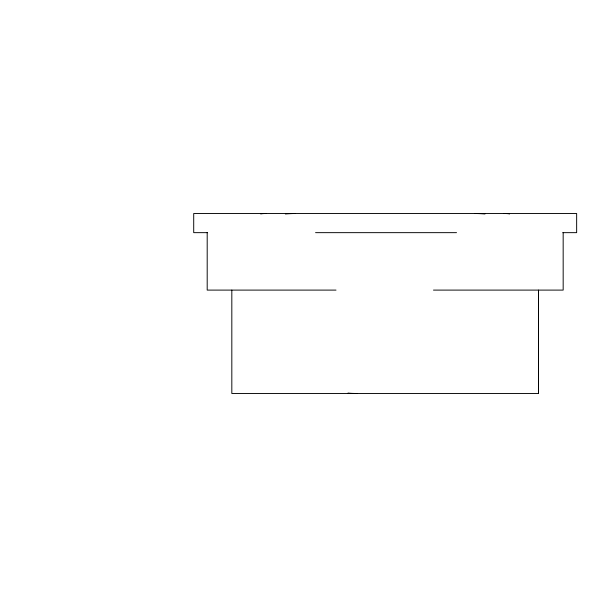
<?xml version="1.0" encoding="UTF-8"?>
<svg xmlns="http://www.w3.org/2000/svg" width="607" height="607" viewBox="0 0 607 607"><rect width="100%" height="100%" fill="white"/><g stroke="black" fill="none" stroke-linecap="round" stroke-linejoin="round"><path stroke-width="0.91" d="M207.609 232.656L193.709 232.656L193.709 213.505L576.65 213.505L576.65 232.656L562.75 232.656M315.564 232.656L456.525 232.656M336.005 290.1L207.192 290.1L207.192 232.656M433.481 290.1L563.175 290.1L563.167 232.656M538.538 393.495L538.538 290.1L538.546 393.495L231.821 393.495L231.821 290.1M357.311 393.48A39.683 3.301 -4.8 0 1 348.016 393.04M504.007 213.512A20.82 2.079 -5.8 0 1 509.599 213.975M285.366 213.975A20.82 2.079 -5.8 0 1 295.503 213.512M260.767 213.975A20.82 2.079 5.8 0 1 266.352 213.512M474.856 213.512A20.82 2.079 5.8 0 1 484.993 213.975"/></g></svg>
